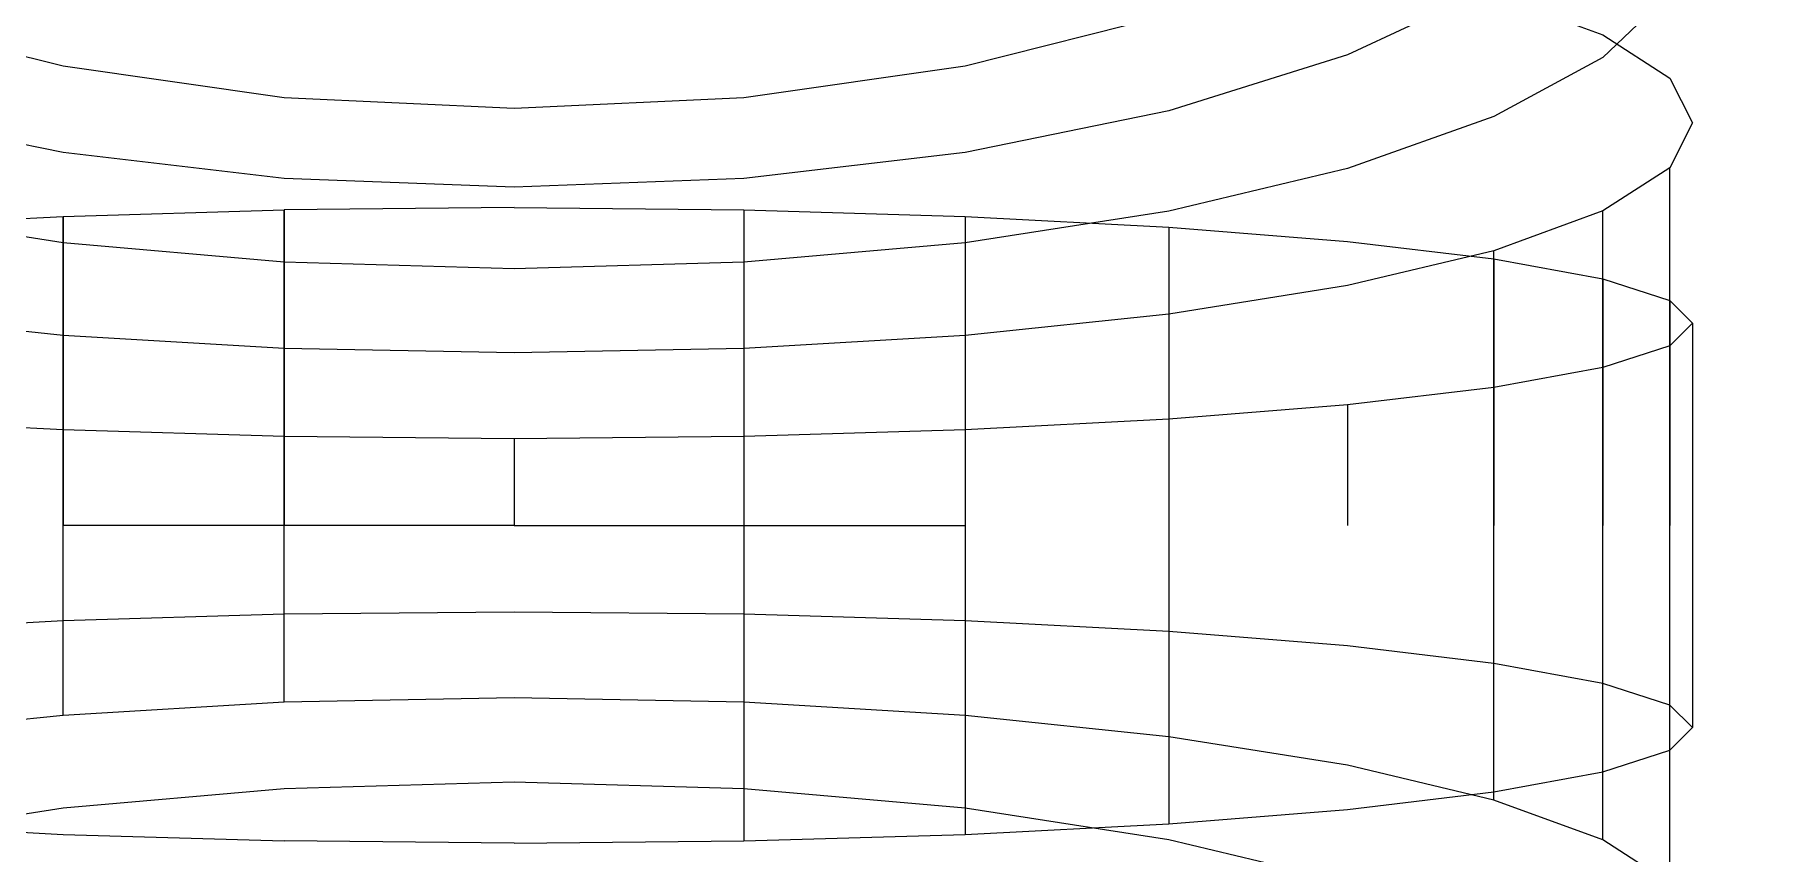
# Model space of a CAD drawing. Extents: x 11992 to 29481, y -6727 to 6811.
# Drawn here: x 12639.24 to 12668.5, y -295.31 to -281.41 of the extents above; entities that cross this region are included whole.
import ezdxf

# ---------------------------------------------------------------- set-up
doc = ezdxf.new("R2010")
doc.units = 0
doc.header["$MEASUREMENT"] = 0
doc.layers.get('0').update_dxf_attribs({"color": 8, "linetype": 'CONTINUOUS'})
doc.layers.add('zoylight 5回路', color=4, linetype='CONTINUOUS')

msp = doc.modelspace()

# ---------------------------------------------------------------- linework, layer by layer
for p, q in [((12664.01, -280.6, -962.593), (12661.523, -281.76, -959.793)), ((12664.01, -280.6, -918.453), (12661.523, -281.76, -921.253)), ((12664.01, -280.6, -562.593), (12661.523, -281.76, -559.793)), ((12664.01, -280.6, -518.452), (12661.523, -281.76, -521.252)), ((12664.01, -280.746, -985.748), (12665.858, -281.421, -982.357)), ((12664.01, -280.746, -895.297), (12665.858, -281.421, -898.689)), ((12664.01, -280.746, -585.748), (12665.858, -281.421, -582.357)), ((12664.01, -280.746, -495.297), (12665.858, -281.421, -498.688)), ((12666.996, -280.715, -970.282), (12665.858, -281.804, -966.692)), ((12666.996, -280.715, -910.764), (12665.858, -281.804, -914.354)), ((12666.996, -280.715, -570.282), (12665.858, -281.804, -566.691)), ((12666.996, -280.715, -510.763), (12665.858, -281.804, -514.354)), ((12639.727, -281.953, -955.094), (12636.269, -281.082, -956.724)), ((12639.727, -281.953, -925.951), (12636.269, -281.082, -924.321)), ((12639.727, -281.953, -555.094), (12636.269, -281.082, -556.724)), ((12639.727, -281.953, -525.951), (12636.269, -281.082, -524.321)), ((12658.492, -281.082, -956.724), (12655.034, -281.953, -955.094)), ((12658.492, -281.082, -924.321), (12655.034, -281.953, -925.951)), ((12658.492, -281.082, -556.724), (12655.034, -281.953, -555.094)), ((12658.492, -281.082, -524.321), (12655.034, -281.953, -525.951)), ((12665.858, -281.421, -982.357), (12666.996, -282.153, -978.677)), ((12665.858, -281.421, -898.689), (12666.996, -282.153, -902.369)), ((12665.858, -281.421, -582.357), (12666.996, -282.153, -578.677)), ((12665.858, -281.421, -498.688), (12666.996, -282.153, -502.368)), ((12643.479, -282.49, -954.091), (12639.727, -281.953, -955.094)), ((12643.479, -282.49, -926.955), (12639.727, -281.953, -925.951)), ((12643.479, -282.49, -554.09), (12639.727, -281.953, -555.094)), ((12643.479, -282.49, -526.955), (12639.727, -281.953, -525.951)), ((12655.034, -281.953, -955.094), (12651.282, -282.49, -954.091)), ((12655.034, -281.953, -925.951), (12651.282, -282.49, -926.955)), ((12655.034, -281.953, -555.094), (12651.282, -282.49, -554.09)), ((12655.034, -281.953, -525.951), (12651.282, -282.49, -526.955)), ((12661.523, -281.76, -959.793), (12658.492, -282.712, -957.495)), ((12661.523, -281.76, -921.253), (12658.492, -282.712, -923.551)), ((12661.523, -281.76, -559.793), (12658.492, -282.712, -557.495)), ((12661.523, -281.76, -521.252), (12658.492, -282.712, -523.55)), ((12665.858, -281.804, -966.692), (12664.01, -282.808, -963.383)), ((12665.858, -281.804, -914.354), (12664.01, -282.808, -917.663)), ((12665.858, -281.804, -566.691), (12664.01, -282.808, -563.383)), ((12665.858, -281.804, -514.354), (12664.01, -282.808, -517.663)), ((12666.996, -282.153, -978.677), (12667.381, -282.914, -974.85)), ((12666.996, -282.153, -902.369), (12667.381, -282.914, -906.195)), ((12666.996, -282.153, -578.677), (12667.381, -282.914, -574.85)), ((12666.996, -282.153, -502.368), (12667.381, -282.914, -506.195)), ((12647.381, -282.671, -953.752), (12643.479, -282.49, -954.091)), ((12647.381, -282.671, -927.294), (12643.479, -282.49, -926.955)), ((12647.381, -282.671, -553.751), (12643.479, -282.49, -554.09)), ((12647.381, -282.671, -527.294), (12643.479, -282.49, -526.955)), ((12651.282, -282.49, -954.091), (12647.381, -282.671, -953.752)), ((12651.282, -282.49, -926.955), (12647.381, -282.671, -927.294)), ((12651.282, -282.49, -554.09), (12647.381, -282.671, -553.751)), ((12651.282, -282.49, -526.955), (12647.381, -282.671, -527.294)), ((12639.727, -283.419, -955.788), (12636.269, -282.712, -957.495)), ((12639.727, -283.419, -925.258), (12636.269, -282.712, -923.551)), ((12639.727, -283.419, -555.787), (12636.269, -282.712, -557.495)), ((12639.727, -283.419, -525.258), (12636.269, -282.712, -523.55)), ((12658.492, -282.712, -957.495), (12655.034, -283.419, -955.788)), ((12658.492, -282.712, -923.551), (12655.034, -283.419, -925.258)), ((12658.492, -282.712, -557.495), (12655.034, -283.419, -555.787)), ((12658.492, -282.712, -523.55), (12655.034, -283.419, -525.258)), ((12664.01, -282.808, -963.383), (12661.523, -283.687, -960.483)), ((12664.01, -282.808, -917.663), (12661.523, -283.687, -920.563)), ((12664.01, -282.808, -563.383), (12661.523, -283.687, -560.482)), ((12664.01, -282.808, -517.663), (12661.523, -283.687, -520.563)), ((12667.381, -282.914, -974.85), (12666.996, -283.675, -971.023)), ((12667.381, -282.914, -906.195), (12666.996, -283.675, -910.022)), ((12667.381, -282.914, -574.85), (12666.996, -283.675, -571.023)), ((12667.381, -282.914, -506.195), (12666.996, -283.675, -510.022)), ((12643.479, -283.855, -954.736), (12639.727, -283.419, -955.788)), ((12643.479, -283.855, -926.31), (12639.727, -283.419, -925.258)), ((12643.479, -283.855, -554.736), (12639.727, -283.419, -555.787)), ((12643.479, -283.855, -526.309), (12639.727, -283.419, -525.258)), ((12655.034, -283.419, -955.788), (12651.282, -283.855, -954.736)), ((12655.034, -283.419, -925.258), (12651.282, -283.855, -926.31)), ((12655.034, -283.419, -555.787), (12651.282, -283.855, -554.736)), ((12655.034, -283.419, -525.258), (12651.282, -283.855, -526.309)), ((12661.523, -283.687, -960.483), (12658.492, -284.409, -958.102)), ((12661.523, -283.687, -920.563), (12658.492, -284.409, -922.943)), ((12661.523, -283.687, -560.482), (12658.492, -284.409, -558.102)), ((12661.523, -283.687, -520.563), (12658.492, -284.409, -522.943)), ((12666.996, -283.675, -971.023), (12665.858, -284.407, -967.344)), ((12666.996, -283.675, -910.022), (12665.858, -284.407, -913.702)), ((12666.996, -283.675, -571.023), (12665.858, -284.407, -567.343)), ((12666.996, -283.675, -510.022), (12665.858, -284.407, -513.702)), ((12666.996, -292.79, -909.574), (12666.996, -283.675, -971.023)), ((12666.996, -292.79, -509.574), (12666.996, -283.675, -571.023)), ((12647.381, -284.002, -954.381), (12643.479, -283.855, -954.736)), ((12647.381, -284.002, -926.665), (12643.479, -283.855, -926.31)), ((12647.381, -284.002, -554.381), (12643.479, -283.855, -554.736)), ((12647.381, -284.002, -526.664), (12643.479, -283.855, -526.309)), ((12651.282, -283.855, -954.736), (12647.381, -284.002, -954.381)), ((12651.282, -283.855, -926.31), (12647.381, -284.002, -926.665)), ((12651.282, -283.855, -554.736), (12647.381, -284.002, -554.381)), ((12651.282, -283.855, -526.309), (12647.381, -284.002, -526.664)), ((12647.381, -284.351, -995.258), (12643.479, -284.389, -994.876)), ((12647.381, -284.351, -885.788), (12643.479, -284.389, -886.17)), ((12647.381, -284.351, -595.258), (12643.479, -284.389, -594.875)), ((12647.381, -284.351, -485.787), (12643.479, -284.389, -486.17)), ((12647.381, -284.351, -995.258), (12651.282, -284.389, -994.876)), ((12647.381, -284.351, -995.258), (12647.381, -284.351, -885.788)), ((12647.381, -284.351, -885.788), (12651.282, -284.389, -886.17)), ((12647.381, -284.351, -885.788), (12647.381, -284.351, -995.258)), ((12647.381, -284.351, -595.258), (12651.282, -284.389, -594.875)), ((12647.381, -284.351, -595.258), (12647.381, -284.351, -485.787)), ((12647.381, -284.351, -485.787), (12651.282, -284.389, -486.17)), ((12647.381, -284.351, -485.787), (12647.381, -284.351, -595.258)), ((12639.727, -284.946, -956.334), (12636.269, -284.409, -958.102)), ((12639.727, -284.946, -924.712), (12636.269, -284.409, -922.943)), ((12639.727, -284.946, -556.333), (12636.269, -284.409, -558.102)), ((12639.727, -284.946, -524.711), (12636.269, -284.409, -522.943)), ((12636.269, -284.682, -991.904), (12639.727, -284.5, -993.743)), ((12636.269, -284.682, -889.142), (12639.727, -284.5, -887.303)), ((12636.269, -284.682, -591.903), (12639.727, -284.5, -593.743)), ((12636.269, -284.682, -489.142), (12639.727, -284.5, -487.302)), ((12639.727, -284.5, -993.743), (12643.479, -284.389, -994.876)), ((12639.727, -284.5, -887.303), (12643.479, -284.389, -886.17)), ((12639.727, -284.5, -593.743), (12643.479, -284.389, -594.875)), ((12639.727, -284.5, -487.302), (12643.479, -284.389, -486.17)), ((12639.727, -292.965, -924.318), (12639.727, -284.5, -993.743)), ((12639.727, -284.5, -993.743), (12639.727, -289.742, -887.045)), ((12639.727, -292.965, -524.318), (12639.727, -284.5, -593.743)), ((12639.727, -284.5, -593.743), (12639.727, -289.742, -487.045)), ((12643.479, -292.743, -925.434), (12643.479, -284.389, -994.876)), ((12643.479, -284.389, -994.876), (12643.479, -289.742, -885.907)), ((12643.479, -292.743, -525.434), (12643.479, -284.389, -594.875)), ((12643.479, -284.389, -594.875), (12643.479, -289.742, -485.907)), ((12651.282, -284.389, -994.876), (12655.034, -284.5, -993.743)), ((12651.282, -284.389, -994.876), (12651.282, -289.742, -885.907)), ((12651.282, -284.389, -886.17), (12655.034, -284.5, -887.303)), ((12651.282, -284.389, -994.876), (12651.282, -295.095, -886.17)), ((12651.282, -284.389, -594.875), (12655.034, -284.5, -593.743)), ((12651.282, -284.389, -594.875), (12651.282, -289.742, -485.907)), ((12651.282, -284.389, -486.17), (12655.034, -284.5, -487.302)), ((12651.282, -284.389, -594.875), (12651.282, -295.095, -486.17)), ((12658.492, -284.409, -958.102), (12655.034, -284.946, -956.334)), ((12658.492, -284.409, -922.943), (12655.034, -284.946, -924.712)), ((12658.492, -284.409, -558.102), (12655.034, -284.946, -556.333)), ((12658.492, -284.409, -522.943), (12655.034, -284.946, -524.711)), ((12655.034, -284.5, -993.743), (12658.492, -284.682, -991.904)), ((12655.034, -284.5, -993.743), (12655.034, -289.742, -887.045)), ((12655.034, -284.5, -887.303), (12658.492, -284.682, -889.142)), ((12655.034, -284.5, -993.743), (12655.034, -294.984, -887.303)), ((12655.034, -284.5, -593.743), (12658.492, -284.682, -591.903)), ((12655.034, -284.5, -593.743), (12655.034, -289.742, -487.045)), ((12655.034, -284.5, -487.302), (12658.492, -284.682, -489.142)), ((12655.034, -284.5, -593.743), (12655.034, -294.984, -487.302)), ((12665.858, -284.407, -967.344), (12664.01, -285.082, -963.952)), ((12665.858, -284.407, -913.702), (12664.01, -285.082, -917.093)), ((12665.858, -284.407, -567.343), (12664.01, -285.082, -563.952)), ((12665.858, -284.407, -513.702), (12664.01, -285.082, -517.093)), ((12665.858, -292.422, -913.308), (12665.858, -284.407, -967.344)), ((12665.858, -292.422, -513.308), (12665.858, -284.407, -567.343)), ((12643.479, -285.276, -955.245), (12639.727, -284.946, -956.334)), ((12643.479, -285.276, -925.801), (12639.727, -284.946, -924.712)), ((12643.479, -285.276, -555.244), (12639.727, -284.946, -556.333)), ((12643.479, -285.276, -525.801), (12639.727, -284.946, -524.711)), ((12655.034, -284.946, -956.334), (12651.282, -285.276, -955.245)), ((12655.034, -284.946, -924.712), (12651.282, -285.276, -925.801)), ((12655.034, -284.946, -556.333), (12651.282, -285.276, -555.244)), ((12655.034, -284.946, -524.711), (12651.282, -285.276, -525.801)), ((12658.492, -284.682, -991.904), (12661.523, -284.925, -989.428)), ((12658.492, -284.682, -991.904), (12658.492, -289.742, -888.893)), ((12658.492, -284.682, -889.142), (12661.523, -284.925, -891.617)), ((12658.492, -284.682, -991.904), (12658.492, -294.803, -889.142)), ((12658.492, -284.682, -591.903), (12661.523, -284.925, -589.428)), ((12658.492, -284.682, -591.903), (12658.492, -289.742, -488.893)), ((12658.492, -284.682, -489.142), (12661.523, -284.925, -491.617)), ((12658.492, -284.682, -591.903), (12658.492, -294.803, -489.142)), ((12661.523, -284.925, -989.428), (12664.01, -285.222, -986.412)), ((12661.523, -284.925, -989.428), (12661.523, -284.925, -891.617)), ((12661.523, -284.925, -891.617), (12664.01, -285.222, -894.633)), ((12661.523, -284.925, -891.617), (12661.523, -284.925, -989.428)), ((12661.523, -284.925, -589.428), (12664.01, -285.222, -586.412)), ((12661.523, -284.925, -589.428), (12661.523, -284.925, -491.617)), ((12661.523, -284.925, -491.617), (12664.01, -285.222, -494.633)), ((12661.523, -284.925, -491.617), (12661.523, -284.925, -589.428)), ((12664.01, -285.082, -963.952), (12661.523, -285.673, -960.98)), ((12664.01, -285.082, -917.093), (12661.523, -285.673, -920.066)), ((12664.01, -285.082, -563.952), (12661.523, -285.673, -560.98)), ((12664.01, -285.082, -517.093), (12661.523, -285.673, -520.065)), ((12664.01, -292.084, -916.749), (12664.01, -285.082, -963.952)), ((12664.01, -292.084, -516.749), (12664.01, -285.082, -563.952)), ((12664.01, -294.403, -917.093), (12664.01, -285.222, -986.412)), ((12664.01, -285.222, -986.412), (12665.858, -285.561, -982.971)), ((12664.01, -285.222, -986.412), (12664.01, -289.742, -894.411)), ((12664.01, -285.222, -894.633), (12665.858, -285.561, -898.074)), ((12664.01, -294.403, -517.093), (12664.01, -285.222, -586.412)), ((12664.01, -285.222, -586.412), (12665.858, -285.561, -582.971)), ((12664.01, -285.222, -586.412), (12664.01, -289.742, -494.411)), ((12664.01, -285.222, -494.633), (12665.858, -285.561, -498.074)), ((12647.381, -285.388, -954.877), (12643.479, -285.276, -955.245)), ((12647.381, -285.388, -926.169), (12643.479, -285.276, -925.801)), ((12647.381, -285.388, -554.877), (12643.479, -285.276, -555.244)), ((12647.381, -285.388, -526.168), (12643.479, -285.276, -525.801)), ((12651.282, -285.276, -955.245), (12647.381, -285.388, -954.877)), ((12651.282, -285.276, -925.801), (12647.381, -285.388, -926.169)), ((12651.282, -285.276, -555.244), (12647.381, -285.388, -554.877)), ((12651.282, -285.276, -525.801), (12647.381, -285.388, -526.168)), ((12661.523, -285.673, -960.98), (12658.492, -286.158, -958.54)), ((12661.523, -285.673, -920.066), (12658.492, -286.158, -922.505)), ((12661.523, -285.673, -560.98), (12658.492, -286.158, -558.54)), ((12661.523, -285.673, -520.065), (12658.492, -286.158, -522.505)), ((12665.858, -295.077, -913.702), (12665.858, -285.561, -982.971)), ((12665.858, -285.561, -982.971), (12666.996, -285.929, -979.237)), ((12665.858, -285.561, -982.971), (12665.858, -289.742, -897.869)), ((12665.858, -285.561, -898.074), (12666.996, -285.929, -901.808)), ((12665.858, -295.077, -513.702), (12665.858, -285.561, -582.971)), ((12665.858, -285.561, -582.971), (12666.996, -285.929, -579.237)), ((12665.858, -285.561, -582.971), (12665.858, -289.742, -497.869)), ((12665.858, -285.561, -498.074), (12666.996, -285.929, -501.808)), ((12666.996, -295.809, -910.022), (12666.996, -285.929, -979.237)), ((12666.996, -285.929, -979.237), (12667.381, -286.311, -975.354)), ((12666.996, -285.929, -979.237), (12666.996, -289.742, -901.621)), ((12666.996, -285.929, -901.808), (12667.381, -286.311, -905.691)), ((12666.996, -295.809, -510.022), (12666.996, -285.929, -579.237)), ((12666.996, -285.929, -579.237), (12667.381, -286.311, -575.354)), ((12666.996, -285.929, -579.237), (12666.996, -289.742, -501.621)), ((12666.996, -285.929, -501.808), (12667.381, -286.311, -505.691)), ((12639.727, -286.519, -956.728), (12636.269, -286.158, -958.54)), ((12639.727, -286.519, -924.318), (12636.269, -286.158, -922.505)), ((12639.727, -286.519, -556.728), (12636.269, -286.158, -558.54)), ((12639.727, -286.519, -524.318), (12636.269, -286.158, -522.505)), ((12658.492, -286.158, -958.54), (12655.034, -286.519, -956.728)), ((12658.492, -286.158, -922.505), (12655.034, -286.519, -924.318)), ((12658.492, -286.158, -558.54), (12655.034, -286.519, -556.728)), ((12658.492, -286.158, -522.505), (12655.034, -286.519, -524.318)), ((12667.381, -286.311, -975.354), (12666.996, -286.694, -971.471)), ((12667.381, -286.311, -905.691), (12666.996, -286.694, -909.574)), ((12667.381, -286.311, -575.354), (12666.996, -286.694, -571.471)), ((12667.381, -286.311, -505.691), (12666.996, -286.694, -509.574)), ((12667.381, -286.311, -975.354), (12667.381, -289.742, -905.523)), ((12667.381, -286.311, -975.354), (12667.381, -293.173, -905.691)), ((12667.381, -286.311, -575.354), (12667.381, -289.742, -505.523)), ((12667.381, -286.311, -575.354), (12667.381, -293.173, -505.691)), ((12643.479, -286.741, -955.611), (12639.727, -286.519, -956.728)), ((12643.479, -286.741, -925.434), (12639.727, -286.519, -924.318)), ((12639.727, -291.362, -924.08), (12639.727, -286.519, -956.728)), ((12643.479, -286.741, -555.611), (12639.727, -286.519, -556.728)), ((12643.479, -286.741, -525.434), (12639.727, -286.519, -524.318)), ((12639.727, -291.362, -524.08), (12639.727, -286.519, -556.728)), ((12655.034, -286.519, -956.728), (12651.282, -286.741, -955.611)), ((12655.034, -286.519, -924.318), (12651.282, -286.741, -925.434)), ((12655.034, -286.519, -556.728), (12651.282, -286.741, -555.611)), ((12655.034, -286.519, -524.318), (12651.282, -286.741, -525.434)), ((12666.996, -286.694, -971.471), (12665.858, -287.062, -967.737)), ((12666.996, -286.694, -909.574), (12665.858, -287.062, -913.308)), ((12666.996, -286.694, -571.471), (12665.858, -287.062, -567.737)), ((12666.996, -286.694, -509.574), (12665.858, -287.062, -513.308)), ((12647.381, -286.816, -955.235), (12643.479, -286.741, -955.611)), ((12647.381, -286.816, -925.811), (12643.479, -286.741, -925.434)), ((12643.479, -291.25, -925.213), (12643.479, -286.741, -955.611)), ((12647.381, -286.816, -555.234), (12643.479, -286.741, -555.611)), ((12647.381, -286.816, -525.811), (12643.479, -286.741, -525.434)), ((12643.479, -291.25, -525.212), (12643.479, -286.741, -555.611)), ((12651.282, -286.741, -955.611), (12647.381, -286.816, -955.235)), ((12651.282, -286.741, -925.434), (12647.381, -286.816, -925.811)), ((12651.282, -286.741, -555.611), (12647.381, -286.816, -555.234)), ((12651.282, -286.741, -525.434), (12647.381, -286.816, -525.811)), ((12665.858, -287.062, -967.737), (12664.01, -287.401, -964.296)), ((12665.858, -287.062, -913.308), (12664.01, -287.401, -916.749)), ((12665.858, -287.062, -567.737), (12664.01, -287.401, -564.296)), ((12665.858, -287.062, -513.308), (12664.01, -287.401, -516.749)), ((12664.01, -287.401, -964.296), (12661.523, -287.698, -961.28)), ((12664.01, -287.401, -916.749), (12661.523, -287.698, -919.765)), ((12664.01, -287.401, -564.296), (12661.523, -287.698, -561.28)), ((12664.01, -287.401, -516.749), (12661.523, -287.698, -519.765)), ((12661.523, -287.698, -961.28), (12658.492, -287.941, -958.805)), ((12661.523, -287.698, -919.765), (12658.492, -287.941, -922.241)), ((12661.523, -287.698, -561.28), (12658.492, -287.941, -558.805)), ((12661.523, -287.698, -519.765), (12658.492, -287.941, -522.24)), ((12661.523, -287.698, -961.28), (12661.523, -289.742, -919.665)), ((12661.523, -287.698, -561.28), (12661.523, -289.742, -519.665)), ((12639.727, -288.123, -956.966), (12636.269, -287.941, -958.805)), ((12639.727, -288.123, -924.08), (12636.269, -287.941, -922.241)), ((12639.727, -288.123, -556.965), (12636.269, -287.941, -558.805)), ((12639.727, -288.123, -524.08), (12636.269, -287.941, -522.24)), ((12643.479, -288.234, -955.833), (12639.727, -288.123, -956.966)), ((12643.479, -288.234, -925.213), (12639.727, -288.123, -924.08)), ((12643.479, -288.234, -555.833), (12639.727, -288.123, -556.965)), ((12643.479, -288.234, -525.212), (12639.727, -288.123, -524.08)), ((12655.034, -288.123, -956.966), (12651.282, -288.234, -955.833)), ((12655.034, -288.123, -924.08), (12651.282, -288.234, -925.213)), ((12655.034, -288.123, -556.965), (12651.282, -288.234, -555.833)), ((12655.034, -288.123, -524.08), (12651.282, -288.234, -525.212)), ((12658.492, -287.941, -958.805), (12655.034, -288.123, -956.966)), ((12658.492, -287.941, -922.241), (12655.034, -288.123, -924.08)), ((12658.492, -287.941, -558.805), (12655.034, -288.123, -556.965)), ((12658.492, -287.941, -522.24), (12655.034, -288.123, -524.08)), ((12655.034, -288.123, -956.966), (12655.034, -289.742, -924)), ((12655.034, -288.123, -956.966), (12655.034, -291.362, -924.08)), ((12655.034, -288.123, -556.965), (12655.034, -289.742, -524)), ((12655.034, -288.123, -556.965), (12655.034, -291.362, -524.08)), ((12658.492, -287.941, -958.805), (12658.492, -289.742, -922.152)), ((12658.492, -287.941, -958.805), (12658.492, -291.543, -922.241)), ((12658.492, -287.941, -558.805), (12658.492, -289.742, -522.152)), ((12658.492, -287.941, -558.805), (12658.492, -291.543, -522.24)), ((12647.381, -288.272, -955.451), (12643.479, -288.234, -955.833)), ((12647.381, -288.272, -925.595), (12643.479, -288.234, -925.213)), ((12647.381, -288.272, -555.45), (12643.479, -288.234, -555.833)), ((12647.381, -288.272, -525.595), (12643.479, -288.234, -525.212)), ((12651.282, -288.234, -955.833), (12647.381, -288.272, -955.451)), ((12651.282, -288.234, -925.213), (12647.381, -288.272, -925.595)), ((12651.282, -288.234, -555.833), (12647.381, -288.272, -555.45)), ((12651.282, -288.234, -525.212), (12647.381, -288.272, -525.595)), ((12647.381, -288.272, -955.451), (12647.381, -289.742, -925.523)), ((12647.381, -288.272, -555.45), (12647.381, -289.742, -525.523)), ((12651.282, -288.234, -955.833), (12651.282, -289.742, -925.138)), ((12651.282, -288.234, -955.833), (12651.282, -291.25, -925.213)), ((12651.282, -288.234, -555.833), (12651.282, -289.742, -525.138)), ((12651.282, -288.234, -555.833), (12651.282, -291.25, -525.212)), ((12647.381, -289.742, -995.523), (12639.727, -289.742, -957.045)), ((12647.381, -289.742, -885.523), (12639.727, -289.742, -924)), ((12647.381, -289.742, -595.523), (12639.727, -289.742, -557.045)), ((12647.381, -289.742, -485.522), (12639.727, -289.742, -524)), ((12647.381, -289.742, -995.523), (12655.034, -289.742, -994)), ((12647.381, -289.742, -885.523), (12655.034, -289.742, -887.045)), ((12647.381, -289.742, -595.523), (12655.034, -289.742, -594)), ((12647.381, -289.742, -485.522), (12655.034, -289.742, -487.045)), ((12639.727, -291.362, -924.08), (12636.269, -291.543, -922.241)), ((12639.727, -291.362, -956.966), (12636.269, -291.543, -958.805)), ((12639.727, -291.362, -524.08), (12636.269, -291.543, -522.24)), ((12639.727, -291.362, -556.965), (12636.269, -291.543, -558.805)), ((12643.479, -291.25, -925.213), (12639.727, -291.362, -924.08)), ((12643.479, -291.25, -955.833), (12639.727, -291.362, -956.966)), ((12643.479, -291.25, -525.212), (12639.727, -291.362, -524.08)), ((12643.479, -291.25, -555.833), (12639.727, -291.362, -556.965)), ((12647.381, -291.212, -925.595), (12643.479, -291.25, -925.213)), ((12647.381, -291.212, -955.451), (12643.479, -291.25, -955.833)), ((12647.381, -291.212, -525.595), (12643.479, -291.25, -525.212)), ((12647.381, -291.212, -555.45), (12643.479, -291.25, -555.833)), ((12651.282, -291.25, -925.213), (12647.381, -291.212, -925.595)), ((12651.282, -291.25, -955.833), (12647.381, -291.212, -955.451)), ((12651.282, -291.25, -525.212), (12647.381, -291.212, -525.595)), ((12651.282, -291.25, -555.833), (12647.381, -291.212, -555.45)), ((12655.034, -291.362, -924.08), (12651.282, -291.25, -925.213)), ((12655.034, -291.362, -956.966), (12651.282, -291.25, -955.833)), ((12655.034, -291.362, -524.08), (12651.282, -291.25, -525.212)), ((12655.034, -291.362, -556.965), (12651.282, -291.25, -555.833)), ((12658.492, -291.543, -922.241), (12655.034, -291.362, -924.08)), ((12658.492, -291.543, -958.805), (12655.034, -291.362, -956.966)), ((12658.492, -291.543, -522.24), (12655.034, -291.362, -524.08)), ((12658.492, -291.543, -558.805), (12655.034, -291.362, -556.965)), ((12661.523, -291.787, -919.765), (12658.492, -291.543, -922.241)), ((12661.523, -291.787, -961.28), (12658.492, -291.543, -958.805)), ((12661.523, -291.787, -519.765), (12658.492, -291.543, -522.24)), ((12661.523, -291.787, -561.28), (12658.492, -291.543, -558.805)), ((12664.01, -292.084, -916.749), (12661.523, -291.787, -919.765)), ((12664.01, -292.084, -964.296), (12661.523, -291.787, -961.28)), ((12664.01, -292.084, -516.749), (12661.523, -291.787, -519.765)), ((12664.01, -292.084, -564.296), (12661.523, -291.787, -561.28)), ((12665.858, -292.422, -913.308), (12664.01, -292.084, -916.749)), ((12665.858, -292.423, -967.737), (12664.01, -292.084, -964.296)), ((12665.858, -292.422, -513.308), (12664.01, -292.084, -516.749)), ((12665.858, -292.423, -567.737), (12664.01, -292.084, -564.296)), ((12666.996, -292.79, -909.574), (12665.858, -292.422, -913.308)), ((12666.996, -292.79, -509.574), (12665.858, -292.422, -513.308)), ((12666.996, -292.79, -971.471), (12665.858, -292.423, -967.737)), ((12666.996, -292.79, -571.471), (12665.858, -292.423, -567.737)), ((12643.479, -292.743, -925.434), (12639.727, -292.965, -924.318)), ((12643.479, -292.743, -955.611), (12639.727, -292.965, -956.728)), ((12643.479, -292.743, -525.434), (12639.727, -292.965, -524.318)), ((12643.479, -292.743, -555.611), (12639.727, -292.965, -556.728)), ((12647.381, -292.668, -925.811), (12643.479, -292.743, -925.434)), ((12647.381, -292.668, -955.235), (12643.479, -292.743, -955.611)), ((12647.381, -292.668, -525.811), (12643.479, -292.743, -525.434)), ((12647.381, -292.668, -555.234), (12643.479, -292.743, -555.611)), ((12651.282, -292.743, -925.434), (12647.381, -292.668, -925.811)), ((12651.282, -292.743, -955.611), (12647.381, -292.668, -955.235)), ((12651.282, -292.743, -525.434), (12647.381, -292.668, -525.811)), ((12651.282, -292.743, -555.611), (12647.381, -292.668, -555.234)), ((12655.034, -292.965, -924.318), (12651.282, -292.743, -925.434)), ((12655.034, -292.965, -956.728), (12651.282, -292.743, -955.611)), ((12655.034, -292.965, -524.318), (12651.282, -292.743, -525.434)), ((12655.034, -292.965, -556.728), (12651.282, -292.743, -555.611)), ((12667.381, -293.173, -905.691), (12666.996, -292.79, -909.574)), ((12667.381, -293.173, -975.354), (12666.996, -292.79, -971.471)), ((12667.381, -293.173, -505.691), (12666.996, -292.79, -509.574)), ((12667.381, -293.173, -575.354), (12666.996, -292.79, -571.471)), ((12639.727, -292.965, -924.318), (12636.269, -293.326, -922.505)), ((12639.727, -292.965, -956.728), (12636.269, -293.326, -958.54)), ((12639.727, -292.965, -524.318), (12636.269, -293.326, -522.505)), ((12639.727, -292.965, -556.728), (12636.269, -293.326, -558.54)), ((12658.492, -293.326, -922.505), (12655.034, -292.965, -924.318)), ((12658.492, -293.326, -958.54), (12655.034, -292.965, -956.728)), ((12658.492, -293.326, -522.505), (12655.034, -292.965, -524.318)), ((12658.492, -293.326, -558.54), (12655.034, -292.965, -556.728)), ((12661.523, -293.811, -920.066), (12658.492, -293.326, -922.505)), ((12661.523, -293.811, -960.98), (12658.492, -293.326, -958.54)), ((12661.523, -293.811, -520.065), (12658.492, -293.326, -522.505)), ((12661.523, -293.811, -560.98), (12658.492, -293.326, -558.54)), ((12666.996, -293.555, -901.808), (12667.381, -293.173, -905.691)), ((12666.996, -293.555, -979.237), (12667.381, -293.173, -975.354)), ((12666.996, -293.555, -501.808), (12667.381, -293.173, -505.691)), ((12666.996, -293.555, -579.237), (12667.381, -293.173, -575.354)), ((12665.858, -293.923, -898.074), (12666.996, -293.555, -901.808)), ((12665.858, -293.923, -982.971), (12666.996, -293.555, -979.237)), ((12665.858, -293.923, -498.074), (12666.996, -293.555, -501.808)), ((12665.858, -293.923, -582.971), (12666.996, -293.555, -579.237)), ((12664.01, -294.403, -917.093), (12661.523, -293.811, -920.066)), ((12664.01, -294.403, -963.952), (12661.523, -293.811, -960.98)), ((12664.01, -294.403, -517.093), (12661.523, -293.811, -520.065)), ((12664.01, -294.403, -563.952), (12661.523, -293.811, -560.98)), ((12664.01, -294.262, -894.633), (12665.858, -293.923, -898.074)), ((12664.01, -294.262, -986.412), (12665.858, -293.923, -982.971)), ((12664.01, -294.262, -494.633), (12665.858, -293.923, -498.074)), ((12664.01, -294.262, -586.412), (12665.858, -293.923, -582.971)), ((12643.479, -294.208, -925.801), (12639.727, -294.538, -924.712)), ((12643.479, -294.208, -955.245), (12639.727, -294.538, -956.334)), ((12643.479, -294.208, -525.801), (12639.727, -294.538, -524.711)), ((12643.479, -294.208, -555.244), (12639.727, -294.538, -556.333)), ((12647.381, -294.096, -926.169), (12643.479, -294.208, -925.801)), ((12647.381, -294.096, -954.877), (12643.479, -294.208, -955.245)), ((12647.381, -294.096, -526.168), (12643.479, -294.208, -525.801)), ((12647.381, -294.096, -554.877), (12643.479, -294.208, -555.244)), ((12651.282, -294.208, -925.801), (12647.381, -294.096, -926.169)), ((12651.282, -294.208, -955.245), (12647.381, -294.096, -954.877)), ((12651.282, -294.208, -525.801), (12647.381, -294.096, -526.168)), ((12651.282, -294.208, -555.244), (12647.381, -294.096, -554.877)), ((12655.034, -294.538, -924.712), (12651.282, -294.208, -925.801)), ((12655.034, -294.538, -956.334), (12651.282, -294.208, -955.245)), ((12655.034, -294.538, -524.711), (12651.282, -294.208, -525.801)), ((12655.034, -294.538, -556.333), (12651.282, -294.208, -555.244)), ((12661.523, -294.559, -891.617), (12664.01, -294.262, -894.633)), ((12661.523, -294.559, -989.428), (12664.01, -294.262, -986.412)), ((12661.523, -294.559, -491.617), (12664.01, -294.262, -494.633)), ((12661.523, -294.559, -589.428), (12664.01, -294.262, -586.412)), ((12639.727, -294.538, -924.712), (12636.269, -295.075, -922.943)), ((12639.727, -294.538, -956.334), (12636.269, -295.075, -958.102)), ((12639.727, -294.538, -524.711), (12636.269, -295.075, -522.943)), ((12639.727, -294.538, -556.333), (12636.269, -295.075, -558.102)), ((12658.492, -295.075, -922.943), (12655.034, -294.538, -924.712)), ((12658.492, -295.075, -958.102), (12655.034, -294.538, -956.334)), ((12658.492, -295.075, -522.943), (12655.034, -294.538, -524.711)), ((12658.492, -295.075, -558.102), (12655.034, -294.538, -556.333)), ((12658.492, -294.803, -889.142), (12661.523, -294.559, -891.617)), ((12658.492, -294.803, -991.904), (12661.523, -294.559, -989.428)), ((12658.492, -294.803, -489.142), (12661.523, -294.559, -491.617)), ((12658.492, -294.803, -591.903), (12661.523, -294.559, -589.428)), ((12665.858, -295.077, -913.702), (12664.01, -294.403, -917.093)), ((12665.858, -295.077, -967.344), (12664.01, -294.403, -963.952)), ((12665.858, -295.077, -513.702), (12664.01, -294.403, -517.093)), ((12665.858, -295.077, -567.343), (12664.01, -294.403, -563.952)), ((12636.269, -294.803, -889.142), (12639.727, -294.984, -887.303)), ((12636.269, -294.803, -991.904), (12639.727, -294.984, -993.743)), ((12636.269, -294.803, -489.142), (12639.727, -294.984, -487.302)), ((12636.269, -294.803, -591.903), (12639.727, -294.984, -593.743)), ((12655.034, -294.984, -887.303), (12658.492, -294.803, -889.142)), ((12655.034, -294.984, -993.743), (12658.492, -294.803, -991.904)), ((12655.034, -294.984, -487.302), (12658.492, -294.803, -489.142)), ((12655.034, -294.984, -593.743), (12658.492, -294.803, -591.903)), ((12639.727, -294.984, -887.303), (12643.479, -295.095, -886.17)), ((12639.727, -294.984, -993.743), (12643.479, -295.095, -994.876)), ((12639.727, -294.984, -487.302), (12643.479, -295.095, -486.17)), ((12639.727, -294.984, -593.743), (12643.479, -295.095, -594.875)), ((12647.381, -295.133, -885.788), (12643.479, -295.095, -886.17)), ((12647.381, -295.133, -995.258), (12643.479, -295.095, -994.876)), ((12647.381, -295.133, -485.787), (12643.479, -295.095, -486.17)), ((12647.381, -295.133, -595.258), (12643.479, -295.095, -594.875)), ((12647.381, -295.133, -885.788), (12651.282, -295.095, -886.17)), ((12647.381, -295.133, -995.258), (12651.282, -295.095, -994.876)), ((12647.381, -295.133, -485.787), (12651.282, -295.095, -486.17)), ((12647.381, -295.133, -595.258), (12651.282, -295.095, -594.875)), ((12651.282, -295.095, -886.17), (12655.034, -294.984, -887.303)), ((12651.282, -295.095, -994.876), (12655.034, -294.984, -993.743)), ((12651.282, -295.095, -486.17), (12655.034, -294.984, -487.302)), ((12651.282, -295.095, -594.875), (12655.034, -294.984, -593.743)), ((12661.523, -295.797, -920.563), (12658.492, -295.075, -922.943)), ((12661.523, -295.797, -960.483), (12658.492, -295.075, -958.102)), ((12661.523, -295.797, -520.563), (12658.492, -295.075, -522.943)), ((12661.523, -295.797, -560.482), (12658.492, -295.075, -558.102)), ((12666.996, -295.809, -910.022), (12665.858, -295.077, -913.702)), ((12666.996, -295.809, -971.023), (12665.858, -295.077, -967.344)), ((12666.996, -295.809, -510.022), (12665.858, -295.077, -513.702)), ((12666.996, -295.809, -571.023), (12665.858, -295.077, -567.343))]:
    msp.add_line(p, q)
at = {"layer": 'zoylight 5回路', "linetype": 'Continuous'}
for centre, radius, start, end in [((13243.123, 243.663), 726.907, 173.67665, 273.052944), ((18264.012, -986.001), 5900.277, 167.2023181, 199.2262745)]:
    msp.add_arc(centre, radius, start, end, dxfattribs=at)

doc.saveas('drawing.dxf')
